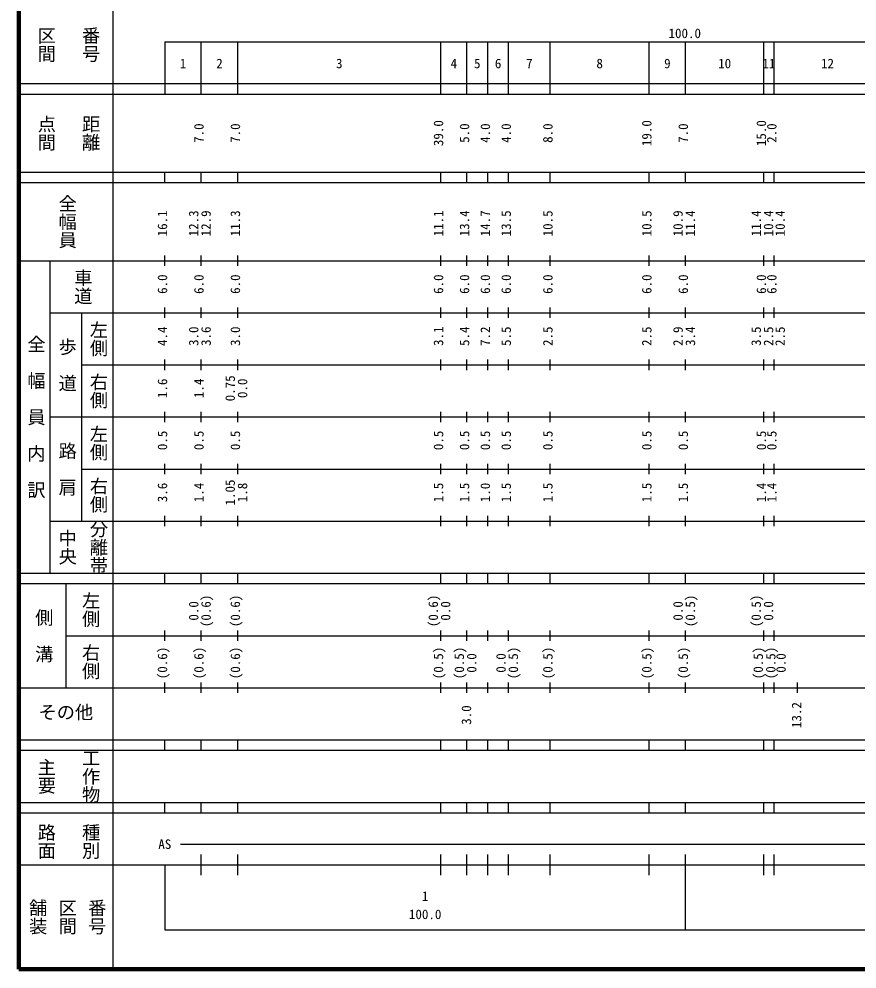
# Model space of a CAD drawing. Units: millimetres on the paper. Extents: x 40 to 680, y 20 to 380.
# Drawn here: x 40 to 200.9, y 20 to 202.4 of the extents above; entities that cross this region are included whole.
import ezdxf
from ezdxf.enums import TextEntityAlignment as Align

# ---------------------------------------------------------------- set-up
doc = ezdxf.new("R2010")
doc.units = ezdxf.units.MM
doc.layers.add('M-TTL', color=2, linetype='Continuous', lineweight=140)
doc.layers.add('M-TTL-BAND', color=7, linetype='Continuous', lineweight=25)
doc.styles.add('@ＭＳ ゴシック', font='')
doc.styles.add('ＭＳ ゴシック', font='')
doc.styles.get('@ＭＳ ゴシック').set_extended_font_data('@MS Gothic')
doc.styles.get('ＭＳ ゴシック').set_extended_font_data('MS Gothic')

msp = doc.modelspace()

# ---------------------------------------------------------------- linework, layer by layer
at = {"layer": 'M-TTL'}
for p, q in [((40, 380), (40, 20)), ((40, 20), (680, 20))]:
    msp.add_line(p, q, dxfattribs=at)
at = {"layer": 'M-TTL-BAND'}
for p, q in [((58, 370), (58, 20)), ((68, 198), (579, 198)), ((68, 198), (68, 188)), ((75, 188), (75, 198)), ((82, 188), (82, 198)), ((121, 188), (121, 198)), ((126, 188), (126, 198)), ((130, 188), (130, 198)), ((134, 188), (134, 198)), ((142, 188), (142, 198)), ((161, 188), (161, 198)), ((168, 188), (168, 198)), ((183, 188), (183, 198)), ((185, 188), (185, 198)), ((40, 190), (579, 190)), ((40, 188), (579, 188)), ((40, 173), (579, 173)), ((68, 171), (68, 173)), ((75, 171), (75, 173)), ((82, 171), (82, 173)), ((121, 171), (121, 173)), ((126, 171), (126, 173)), ((130, 171), (130, 173)), ((134, 171), (134, 173)), ((142, 171), (142, 173)), ((161, 171), (161, 173)), ((168, 171), (168, 173)), ((183, 171), (183, 173)), ((185, 171), (185, 173)), ((40, 171), (579, 171)), ((68, 155), (68, 157)), ((75, 155), (75, 157)), ((82, 155), (82, 157)), ((121, 155), (121, 157)), ((126, 155), (126, 157)), ((130, 155), (130, 157)), ((134, 155), (134, 157)), ((142, 155), (142, 157)), ((161, 155), (161, 157)), ((168, 155), (168, 157)), ((183, 155), (183, 157)), ((185, 155), (185, 157)), ((40, 156), (579, 156)), ((46, 96), (46, 156)), ((46, 146), (579, 146)), ((52, 146), (52, 106)), ((68, 145), (68, 147)), ((75, 145), (75, 147)), ((82, 145), (82, 147)), ((121, 145), (121, 147)), ((126, 145), (126, 147)), ((130, 145), (130, 147)), ((134, 145), (134, 147)), ((142, 145), (142, 147)), ((161, 145), (161, 147)), ((168, 145), (168, 147)), ((183, 145), (183, 147)), ((185, 145), (185, 147)), ((68, 135), (68, 137)), ((75, 135), (75, 137)), ((82, 135), (82, 137)), ((121, 135), (121, 137)), ((126, 135), (126, 137)), ((130, 135), (130, 137)), ((134, 135), (134, 137)), ((142, 135), (142, 137)), ((161, 135), (161, 137)), ((168, 135), (168, 137)), ((183, 135), (183, 137)), ((185, 135), (185, 137)), ((52, 136), (579, 136)), ((46, 126), (579, 126)), ((68, 125), (68, 127)), ((75, 125), (75, 127)), ((82, 125), (82, 127)), ((121, 125), (121, 127)), ((126, 125), (126, 127)), ((130, 125), (130, 127)), ((134, 125), (134, 127)), ((142, 125), (142, 127)), ((161, 125), (161, 127)), ((168, 125), (168, 127)), ((183, 125), (183, 127)), ((185, 125), (185, 127)), ((68, 115), (68, 117)), ((75, 115), (75, 117)), ((82, 115), (82, 117)), ((121, 115), (121, 117)), ((126, 115), (126, 117)), ((130, 115), (130, 117)), ((134, 115), (134, 117)), ((142, 115), (142, 117)), ((161, 115), (161, 117)), ((168, 115), (168, 117)), ((183, 115), (183, 117)), ((185, 115), (185, 117)), ((52, 116), (579, 116)), ((46, 106), (579, 106)), ((68, 105), (68, 107)), ((75, 105), (75, 107)), ((82, 105), (82, 107)), ((121, 105), (121, 107)), ((126, 105), (126, 107)), ((130, 105), (130, 107)), ((134, 105), (134, 107)), ((142, 105), (142, 107)), ((161, 105), (161, 107)), ((168, 105), (168, 107)), ((183, 105), (183, 107)), ((185, 105), (185, 107)), ((40, 96), (579, 96)), ((68, 94), (68, 96)), ((75, 94), (75, 96)), ((82, 94), (82, 96)), ((121, 94), (121, 96)), ((126, 94), (126, 96)), ((130, 94), (130, 96)), ((134, 94), (134, 96)), ((142, 94), (142, 96)), ((161, 94), (161, 96)), ((168, 94), (168, 96)), ((183, 94), (183, 96)), ((185, 94), (185, 96)), ((40, 94), (579, 94)), ((49, 94), (49, 74)), ((49, 84), (579, 84)), ((68, 83), (68, 85)), ((75, 83), (75, 85)), ((82, 83), (82, 85)), ((121, 83), (121, 85)), ((126, 83), (126, 85)), ((130, 83), (130, 85)), ((134, 83), (134, 85)), ((142, 83), (142, 85)), ((161, 83), (161, 85)), ((168, 83), (168, 85)), ((183, 83), (183, 85)), ((185, 83), (185, 85)), ((68, 73), (68, 75)), ((75, 73), (75, 75)), ((82, 73), (82, 75)), ((121, 73), (121, 75)), ((126, 73), (126, 75)), ((130, 73), (130, 75)), ((134, 73), (134, 75)), ((142, 73), (142, 75)), ((161, 73), (161, 75)), ((168, 73), (168, 75)), ((183, 73), (183, 75)), ((185, 73), (185, 75)), ((189.5, 73), (189.5, 75)), ((40, 74), (579, 74)), ((40, 64), (579, 64)), ((68, 62), (68, 64)), ((75, 62), (75, 64)), ((82, 62), (82, 64)), ((121, 62), (121, 64)), ((126, 62), (126, 64)), ((130, 62), (130, 64)), ((134, 62), (134, 64)), ((142, 62), (142, 64)), ((161, 62), (161, 64)), ((168, 62), (168, 64)), ((183, 62), (183, 64)), ((185, 62), (185, 64)), ((40, 62), (579, 62)), ((40, 52), (579, 52)), ((68, 50), (68, 52)), ((75, 50), (75, 52)), ((82, 50), (82, 52)), ((121, 50), (121, 52)), ((126, 50), (126, 52)), ((130, 50), (130, 52)), ((134, 50), (134, 52)), ((142, 50), (142, 52)), ((161, 50), (161, 52)), ((168, 50), (168, 52)), ((183, 50), (183, 52)), ((185, 50), (185, 52)), ((40, 50), (579, 50)), ((71, 44), (453, 44)), ((75, 38), (75, 42)), ((82, 38), (82, 42)), ((121, 38), (121, 42)), ((126, 38), (126, 42)), ((130, 38), (130, 42)), ((134, 38), (134, 42)), ((142, 38), (142, 42)), ((161, 38), (161, 42)), ((168, 27.5), (168, 42)), ((183, 38), (183, 42)), ((185, 38), (185, 42)), ((40, 40), (579, 40)), ((68, 40), (68, 27.5)), ((68, 27.5), (579, 27.5))]:
    msp.add_line(p, q, dxfattribs=at)

# ---------------------------------------------------------------- texts
for s, height, rotation, style, p in [('番号', 2.566, 270, '@ＭＳ ゴシック', (51.75, 201)), ('区間', 2.566, 270, '@ＭＳ ゴシック', (43.25, 201)), ('点間', 2.566, 270, '@ＭＳ ゴシック', (43.25, 184)), ('距離', 2.566, 270, '@ＭＳ ゴシック', (51.75, 184)), ('39.0', 1.833, 90, 'ＭＳ ゴシック', (122, 178)), ('19.0', 1.833, 90, 'ＭＳ ゴシック', (162, 178)), ('15.0', 1.833, 90, 'ＭＳ ゴシック', (184, 178)), ('7.0', 1.833, 90, 'ＭＳ ゴシック', (76, 178.625)), ('7.0', 1.833, 90, 'ＭＳ ゴシック', (83, 178.625)), ('5.0', 1.833, 90, 'ＭＳ ゴシック', (127, 178.625)), ('4.0', 1.833, 90, 'ＭＳ ゴシック', (131, 178.625)), ('4.0', 1.833, 90, 'ＭＳ ゴシック', (135, 178.625)), ('8.0', 1.833, 90, 'ＭＳ ゴシック', (143, 178.625)), ('7.0', 1.833, 90, 'ＭＳ ゴシック', (169, 178.625)), ('2.0', 1.833, 90, 'ＭＳ ゴシック', (186, 178.625)), ('全幅員', 2.566, 270, '@ＭＳ ゴシック', (47.25, 168.75)), ('16.1', 1.833, 90, 'ＭＳ ゴシック', (69, 160.674)), ('12.3', 1.833, 90, 'ＭＳ ゴシック', (75, 160.674)), ('12.9', 1.833, 90, 'ＭＳ ゴシック', (77.37, 160.674)), ('11.3', 1.833, 90, 'ＭＳ ゴシック', (83, 160.674)), ('11.1', 1.833, 90, 'ＭＳ ゴシック', (122, 160.674)), ('13.4', 1.833, 90, 'ＭＳ ゴシック', (127, 160.674)), ('14.7', 1.833, 90, 'ＭＳ ゴシック', (131, 160.674)), ('13.5', 1.833, 90, 'ＭＳ ゴシック', (135, 160.674)), ('10.5', 1.833, 90, 'ＭＳ ゴシック', (143, 160.674)), ('10.5', 1.833, 90, 'ＭＳ ゴシック', (162, 160.674)), ('10.9', 1.833, 90, 'ＭＳ ゴシック', (168, 160.674)), ('11.4', 1.833, 90, 'ＭＳ ゴシック', (170.37, 160.674)), ('11.4', 1.833, 90, 'ＭＳ ゴシック', (183, 160.674)), ('10.4', 1.833, 90, 'ＭＳ ゴシック', (185.37, 160.674)), ('10.4', 1.833, 90, 'ＭＳ ゴシック', (187.6, 160.674)), ('車道', 2.566, 270, '@ＭＳ ゴシック', (50.25, 154.5)), ('6.0', 1.833, 90, 'ＭＳ ゴシック', (69, 149.625)), ('6.0', 1.833, 90, 'ＭＳ ゴシック', (76, 149.625)), ('6.0', 1.833, 90, 'ＭＳ ゴシック', (83, 149.625)), ('6.0', 1.833, 90, 'ＭＳ ゴシック', (122, 149.625)), ('6.0', 1.833, 90, 'ＭＳ ゴシック', (127, 149.625)), ('6.0', 1.833, 90, 'ＭＳ ゴシック', (131, 149.625)), ('6.0', 1.833, 90, 'ＭＳ ゴシック', (135, 149.625)), ('6.0', 1.833, 90, 'ＭＳ ゴシック', (143, 149.625)), ('6.0', 1.833, 90, 'ＭＳ ゴシック', (162, 149.625)), ('6.0', 1.833, 90, 'ＭＳ ゴシック', (169, 149.625)), ('6.0', 1.833, 90, 'ＭＳ ゴシック', (184, 149.625)), ('6.0', 1.833, 90, 'ＭＳ ゴシック', (186, 149.625)), ('左側', 2.566, 270, '@ＭＳ ゴシック', (53.25, 144.5)), ('4.4', 1.833, 90, 'ＭＳ ゴシック', (69, 139.625)), ('3.0', 1.833, 90, 'ＭＳ ゴシック', (75, 139.625)), ('3.6', 1.833, 90, 'ＭＳ ゴシック', (77.37, 139.625)), ('3.0', 1.833, 90, 'ＭＳ ゴシック', (83, 139.625)), ('3.1', 1.833, 90, 'ＭＳ ゴシック', (122, 139.625)), ('5.4', 1.833, 90, 'ＭＳ ゴシック', (127, 139.625)), ('7.2', 1.833, 90, 'ＭＳ ゴシック', (131, 139.625)), ('5.5', 1.833, 90, 'ＭＳ ゴシック', (135, 139.625)), ('2.5', 1.833, 90, 'ＭＳ ゴシック', (143, 139.625)), ('2.5', 1.833, 90, 'ＭＳ ゴシック', (162, 139.625)), ('2.9', 1.833, 90, 'ＭＳ ゴシック', (168, 139.625)), ('3.4', 1.833, 90, 'ＭＳ ゴシック', (170.37, 139.625)), ('3.5', 1.833, 90, 'ＭＳ ゴシック', (183, 139.625)), ('2.5', 1.833, 90, 'ＭＳ ゴシック', (185.37, 139.625)), ('2.5', 1.833, 90, 'ＭＳ ゴシック', (187.6, 139.625)), ('全\u3000幅\u3000員\u3000内\u3000訳', 2.566, 270, '@ＭＳ ゴシック', (41.25, 141.75)), ('歩\u3000道', 2.566, 270, '@ＭＳ ゴシック', (47.25, 141.25)), ('右側', 2.566, 270, '@ＭＳ ゴシック', (53.25, 134.5)), ('1.6', 1.833, 90, 'ＭＳ ゴシック', (69, 129.625)), ('1.4', 1.833, 90, 'ＭＳ ゴシック', (76, 129.625)), ('0.75', 1.833, 90, 'ＭＳ ゴシック', (82, 129)), ('0.0', 1.833, 90, 'ＭＳ ゴシック', (84.37, 129.625)), ('左側', 2.566, 270, '@ＭＳ ゴシック', (53.25, 124.5)), ('0.5', 1.833, 90, 'ＭＳ ゴシック', (69, 119.625)), ('0.5', 1.833, 90, 'ＭＳ ゴシック', (76, 119.625)), ('0.5', 1.833, 90, 'ＭＳ ゴシック', (83, 119.625)), ('0.5', 1.833, 90, 'ＭＳ ゴシック', (122, 119.625)), ('0.5', 1.833, 90, 'ＭＳ ゴシック', (127, 119.625)), ('0.5', 1.833, 90, 'ＭＳ ゴシック', (131, 119.625)), ('0.5', 1.833, 90, 'ＭＳ ゴシック', (135, 119.625)), ('0.5', 1.833, 90, 'ＭＳ ゴシック', (143, 119.625)), ('0.5', 1.833, 90, 'ＭＳ ゴシック', (162, 119.625)), ('0.5', 1.833, 90, 'ＭＳ ゴシック', (169, 119.625)), ('0.5', 1.833, 90, 'ＭＳ ゴシック', (184, 119.625)), ('0.5', 1.833, 90, 'ＭＳ ゴシック', (186, 119.625)), ('路\u3000肩', 2.566, 270, '@ＭＳ ゴシック', (47.25, 121.25)), ('右側', 2.566, 270, '@ＭＳ ゴシック', (53.25, 114.5)), ('3.6', 1.833, 90, 'ＭＳ ゴシック', (69, 109.625)), ('1.4', 1.833, 90, 'ＭＳ ゴシック', (76, 109.625)), ('1.05', 1.833, 90, 'ＭＳ ゴシック', (82, 109)), ('1.8', 1.833, 90, 'ＭＳ ゴシック', (84.37, 109.625)), ('1.5', 1.833, 90, 'ＭＳ ゴシック', (122, 109.625)), ('1.5', 1.833, 90, 'ＭＳ ゴシック', (127, 109.625)), ('1.0', 1.833, 90, 'ＭＳ ゴシック', (131, 109.625)), ('1.5', 1.833, 90, 'ＭＳ ゴシック', (135, 109.625)), ('1.5', 1.833, 90, 'ＭＳ ゴシック', (143, 109.625)), ('1.5', 1.833, 90, 'ＭＳ ゴシック', (162, 109.625)), ('1.5', 1.833, 90, 'ＭＳ ゴシック', (169, 109.625)), ('1.4', 1.833, 90, 'ＭＳ ゴシック', (184, 109.625)), ('1.4', 1.833, 90, 'ＭＳ ゴシック', (186, 109.625)), ('分離帯', 2.566, 270, '@ＭＳ ゴシック', (53.25, 106.25)), ('中央', 2.566, 270, '@ＭＳ ゴシック', (47.25, 104.5)), ('左側', 2.566, 270, '@ＭＳ ゴシック', (51.75, 92.5)), ('(0.6)', 1.833, 90, 'ＭＳ ゴシック', (77.37, 85.639)), ('(0.6)', 1.833, 90, 'ＭＳ ゴシック', (83, 85.639)), ('(0.6)', 1.833, 90, 'ＭＳ ゴシック', (121, 85.639)), ('(0.5)', 1.833, 90, 'ＭＳ ゴシック', (170.37, 85.639)), ('(0.5)', 1.833, 90, 'ＭＳ ゴシック', (183, 85.639)), ('0.0', 1.833, 90, 'ＭＳ ゴシック', (75, 86.889)), ('0.0', 1.833, 90, 'ＭＳ ゴシック', (123.37, 86.889)), ('0.0', 1.833, 90, 'ＭＳ ゴシック', (168, 86.889)), ('0.0', 1.833, 90, 'ＭＳ ゴシック', (185.37, 86.889)), ('側\u3000溝', 2.566, 270, '@ＭＳ ゴシック', (42.75, 89.25)), ('右側', 2.566, 270, '@ＭＳ ゴシック', (51.75, 82.5)), ('(0.6)', 1.833, 90, 'ＭＳ ゴシック', (69, 75.639)), ('(0.6)', 1.833, 90, 'ＭＳ ゴシック', (76, 75.639)), ('(0.6)', 1.833, 90, 'ＭＳ ゴシック', (83, 75.639)), ('(0.5)', 1.833, 90, 'ＭＳ ゴシック', (122, 75.639)), ('(0.5)', 1.833, 90, 'ＭＳ ゴシック', (126, 75.639)), ('0.0', 1.833, 90, 'ＭＳ ゴシック', (128.37, 76.889)), ('0.0', 1.833, 90, 'ＭＳ ゴシック', (134, 76.889)), ('(0.5)', 1.833, 90, 'ＭＳ ゴシック', (136.37, 75.639)), ('(0.5)', 1.833, 90, 'ＭＳ ゴシック', (143, 75.639)), ('(0.5)', 1.833, 90, 'ＭＳ ゴシック', (162, 75.639)), ('(0.5)', 1.833, 90, 'ＭＳ ゴシック', (169, 75.639)), ('(0.5)', 1.833, 90, 'ＭＳ ゴシック', (183.4, 75.639)), ('(0.5)', 1.833, 90, 'ＭＳ ゴシック', (185.8, 75.639)), ('0.0', 1.833, 90, 'ＭＳ ゴシック', (187.77, 76.889)), ('3.0', 1.833, 90, 'ＭＳ ゴシック', (127.37, 66.889)), ('13.2', 1.833, 90, 'ＭＳ ゴシック', (190.77, 66.264)), ('主要', 2.566, 270, '@ＭＳ ゴシック', (43.25, 60.5)), ('工作物', 2.566, 270, '@ＭＳ ゴシック', (51.75, 62.25)), ('路面', 2.566, 270, '@ＭＳ ゴシック', (43.25, 48)), ('種別', 2.566, 270, '@ＭＳ ゴシック', (51.75, 48)), ('舗装', 2.566, 270, '@ＭＳ ゴシック', (41.583, 33.5)), ('区間', 2.566, 270, '@ＭＳ ゴシック', (47.25, 33.5)), ('番号', 2.566, 270, '@ＭＳ ゴシック', (52.917, 33.5))]:
    msp.add_text(s, height=height, rotation=rotation, dxfattribs=dict(at, style=style)).set_placement(p, align=Align.BOTTOM_LEFT)
at = {"layer": 'M-TTL-BAND', "style": 'ＭＳ ゴシック'}
for s, height, p in [('100.0', 1.833, (164.719, 198.195)), ('1', 1.833, (70.875, 192.405)), ('2', 1.833, (77.875, 192.405)), ('3', 1.833, (100.875, 192.405)), ('4', 1.833, (122.875, 192.405)), ('5', 1.833, (127.375, 192.405)), ('6', 1.833, (131.375, 192.405)), ('7', 1.833, (137.375, 192.405)), ('8', 1.833, (150.875, 192.405)), ('9', 1.833, (163.875, 192.405)), ('10', 1.833, (174.25, 192.405)), ('11', 1.833, (182.75, 192.405)), ('12', 1.833, (194, 192.405)), ('その他', 2.566, (43.75, 67.25)), ('AS', 1.833, (66.75, 42.5)), ('1', 1.833, (117.375, 32.523)), ('100.0', 1.833, (114.875, 29.033))]:
    msp.add_text(s, height=height, dxfattribs=at).set_placement(p, align=Align.BOTTOM_LEFT)

doc.saveas('drawing.dxf')
